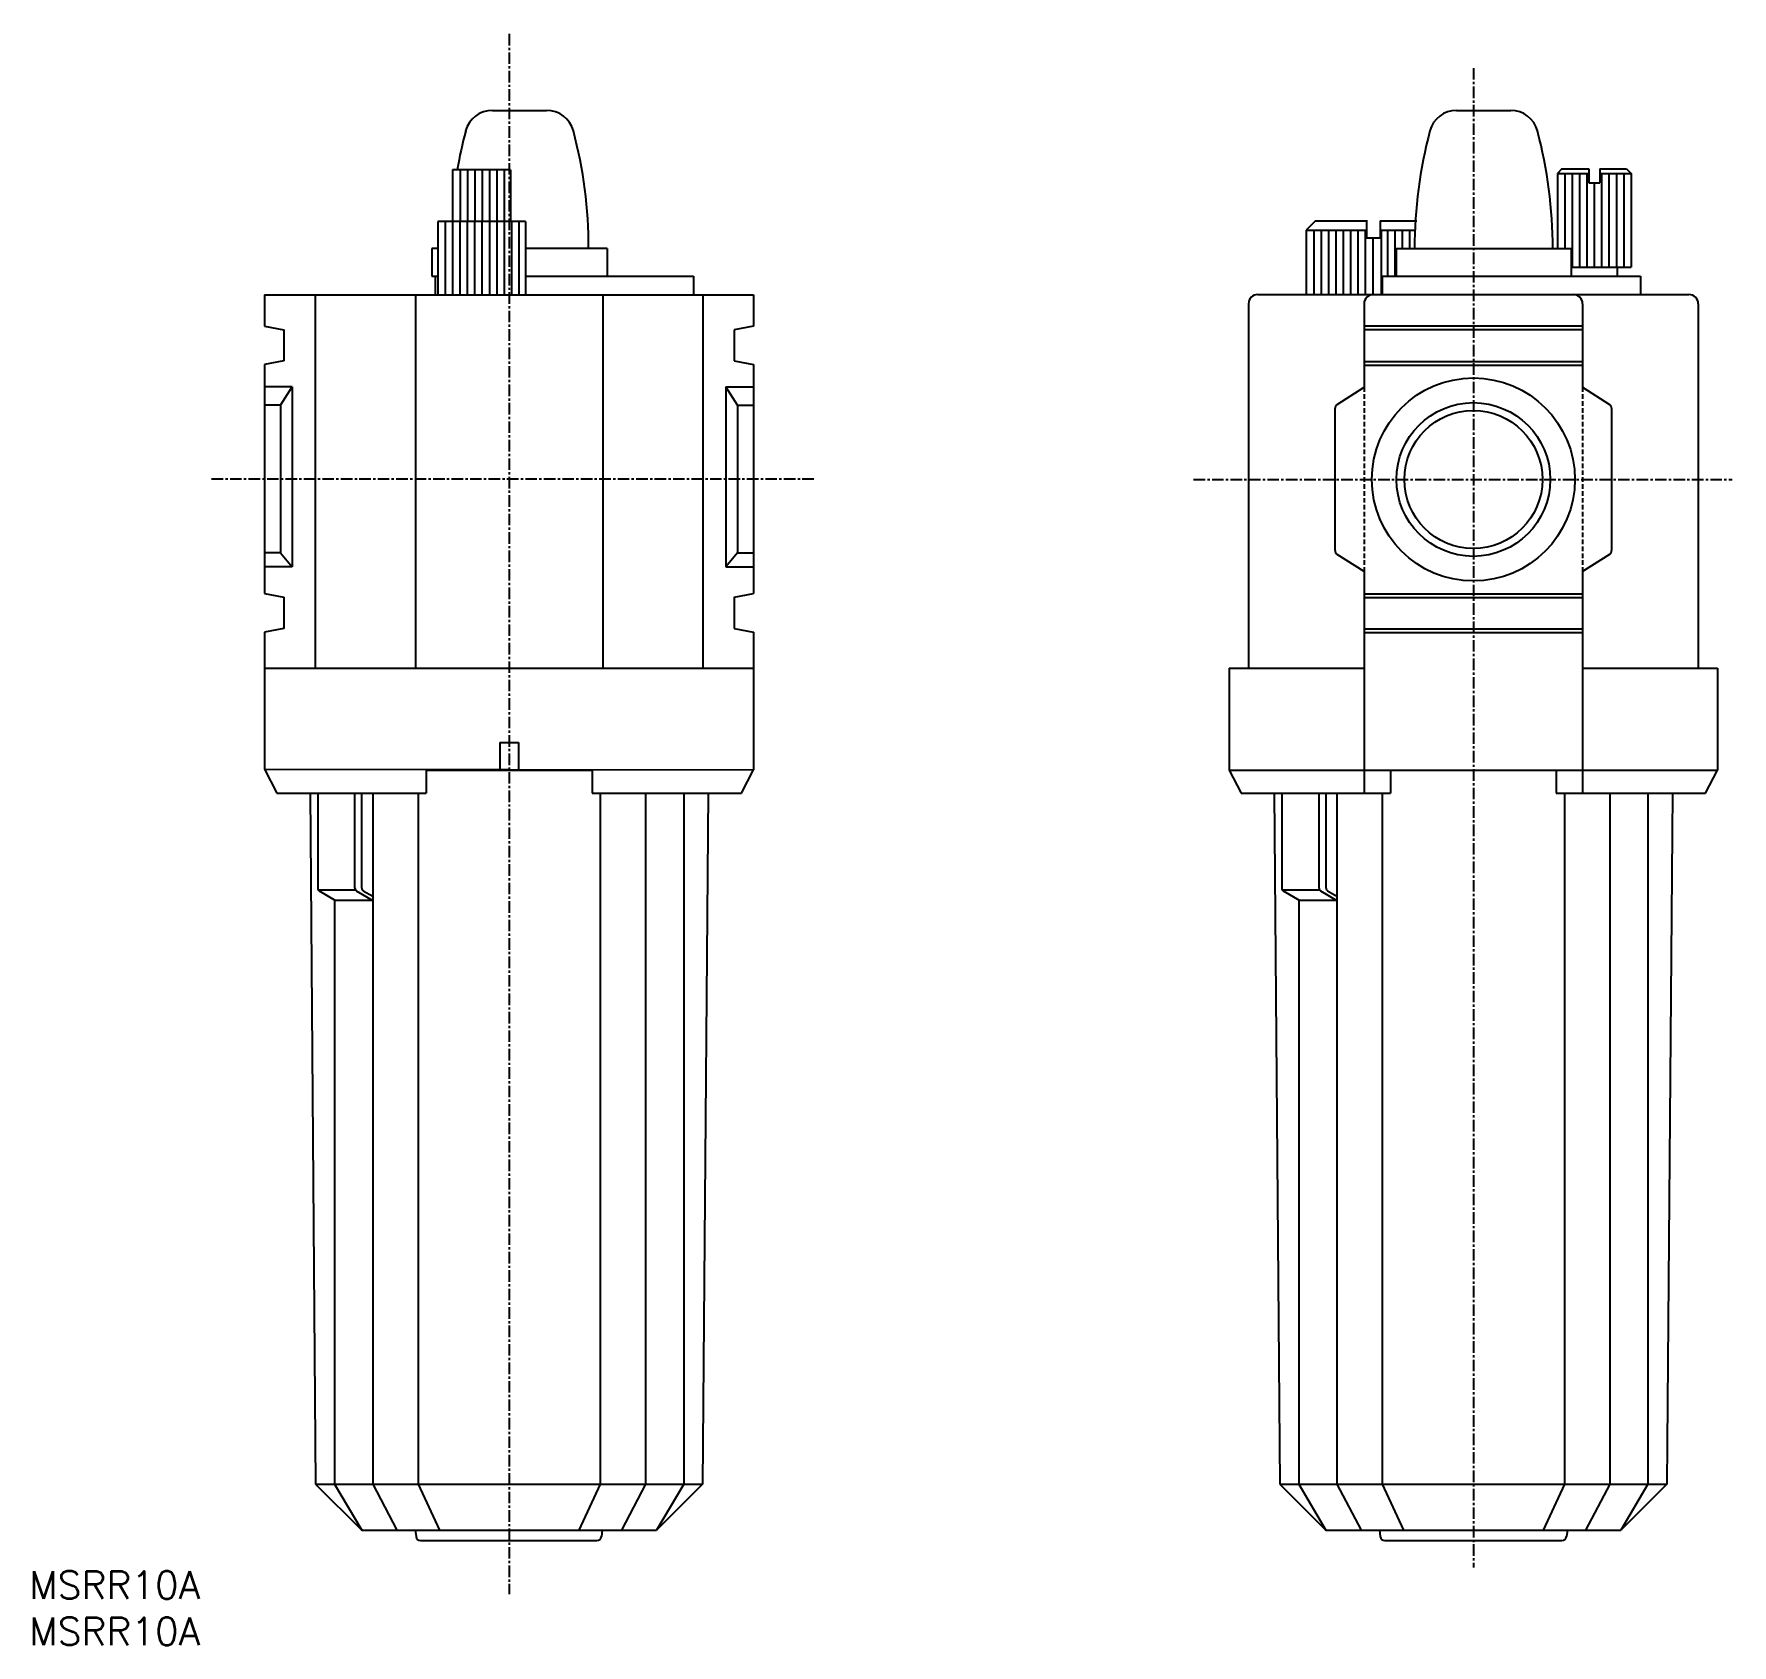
# Model space of a CAD drawing. Extents: x 42 to 226, y 10 to 185.
import ezdxf
from ezdxf.enums import TextEntityAlignment as Align

# ---------------------------------------------------------------- set-up
doc = ezdxf.new("R2010")
doc.units = 0
doc.linetypes.add('CENTER', pattern=[2, 1.25, -0.25, 0.25, -0.25])
doc.linetypes.add('DASHED', pattern=[0.75, 0.5, -0.25])
doc.layers.get('0').update_dxf_attribs({"linetype": 'CONTINUOUS'})
doc.layers.add('CENTER', color=1, linetype='CENTER')
doc.styles.get("Standard").update_dxf_attribs({"font": 'txt.shx', "bigfont": 'extfont.shx'})

msp = doc.modelspace()

# ---------------------------------------------------------------- linework, layer by layer
at = {"color": 7, "linetype": 'CONTINUOUS'}
for p, q in [((91.36, 176.71), (97.23, 176.71)), ((195.83, 176.71), (201.7, 176.71)), ((93.33, 170.28), (87.05, 170.28)), ((87.05, 170.28), (87.05, 164.66)), ((87.85, 170.28), (87.85, 164.66)), ((88.65, 170.28), (88.65, 164.66)), ((89.45, 170.28), (89.45, 164.66)), ((90.25, 170.28), (90.25, 164.66)), ((91.05, 170.28), (91.05, 164.66)), ((91.85, 170.28), (91.85, 164.66)), ((92.65, 170.28), (92.65, 164.66)), ((93.33, 170.28), (93.33, 164.66)), ((207.25, 170.37), (206.75, 169.87)), ((206.75, 169.87), (210.15, 169.87)), ((206.75, 169.87), (206.75, 161.74)), ((207.25, 170.37), (210.15, 170.37)), ((207.25, 170.37), (210.15, 170.37)), ((207.55, 169.87), (207.55, 161.74)), ((208.35, 169.87), (208.35, 159.74)), ((209.15, 169.87), (209.15, 159.74)), ((209.95, 169.87), (209.95, 159.74)), ((210.15, 170.37), (210.15, 168.87)), ((211.34, 170.37), (214.24, 170.37)), ((211.34, 170.37), (214.24, 170.37)), ((211.34, 170.37), (211.34, 168.87)), ((211.34, 169.87), (214.74, 169.87)), ((211.54, 169.87), (211.54, 159.74)), ((212.34, 169.87), (212.34, 159.74)), ((213.14, 169.87), (213.14, 159.74)), ((213.94, 169.87), (213.94, 159.74)), ((214.24, 170.37), (214.74, 169.87)), ((214.74, 169.87), (214.74, 159.74)), ((210.15, 168.87), (211.34, 168.87)), ((210.75, 168.87), (210.75, 159.74)), ((85.43, 164.66), (85.43, 156.74)), ((94.93, 164.66), (85.43, 164.66)), ((86.23, 164.66), (86.23, 156.74)), ((87.03, 164.66), (87.03, 156.74)), ((87.83, 164.66), (87.83, 156.74)), ((88.63, 164.66), (88.63, 156.74)), ((89.43, 164.66), (89.43, 156.74)), ((90.23, 164.66), (90.23, 156.74)), ((91.03, 164.66), (91.03, 156.74)), ((91.83, 164.66), (91.83, 156.74)), ((92.63, 164.66), (92.63, 156.74)), ((93.43, 164.66), (93.43, 156.74)), ((94.23, 164.66), (94.23, 156.74)), ((94.93, 164.66), (94.93, 156.74)), ((180.55, 164.75), (179.55, 163.75)), ((179.55, 163.75), (179.55, 156.75)), ((179.55, 163.75), (186.06, 163.75)), ((180.35, 163.75), (180.35, 156.75)), ((180.55, 164.75), (186.06, 164.75)), ((180.67, 164.75), (186.19, 164.75)), ((181.15, 163.75), (181.15, 156.75)), ((181.95, 163.75), (181.95, 156.75)), ((182.74, 163.75), (182.74, 156.75)), ((183.54, 163.75), (183.54, 156.75)), ((184.34, 163.75), (184.34, 156.75)), ((185.14, 163.75), (185.14, 156.75)), ((185.94, 163.75), (185.94, 156.75)), ((186.06, 164.75), (186.06, 162.89)), ((187.54, 164.75), (187.54, 162.89)), ((187.54, 164.75), (191.4, 164.75)), ((187.54, 163.75), (191.31, 163.75)), ((187.66, 163.75), (187.66, 156.75)), ((187.67, 164.75), (191.53, 164.75)), ((188.34, 163.75), (188.34, 158.74)), ((189.13, 163.75), (189.13, 158.74)), ((189.93, 163.75), (189.93, 161.74)), ((190.73, 163.75), (190.73, 161.74)), ((186.06, 162.89), (187.54, 162.89)), ((186.74, 162.89), (186.74, 156.75)), ((84.79, 161.74), (84.79, 158.74)), ((85.43, 161.74), (84.79, 161.74)), ((103.78, 161.74), (94.93, 161.74)), ((103.78, 161.74), (103.78, 158.74)), ((189.28, 161.74), (189.28, 158.74)), ((189.28, 161.74), (208.25, 161.74)), ((208.25, 161.74), (208.25, 158.74)), ((84.81, 158.74), (85.43, 158.74)), ((85.16, 158.74), (85.43, 158.74)), ((85.16, 158.74), (85.16, 156.74)), ((94.93, 158.74), (103.78, 158.74)), ((94.93, 158.74), (113.16, 158.74)), ((113.16, 158.74), (113.16, 156.74)), ((187.78, 158.74), (187.78, 156.75)), ((187.78, 158.74), (215.74, 158.74)), ((208.25, 159.74), (214.74, 159.74)), ((213.24, 159.74), (213.24, 158.74)), ((215.74, 158.74), (215.74, 156.75)), ((66.66, 156.74), (66.66, 153.34)), ((66.66, 156.74), (113.16, 156.74)), ((72.16, 156.74), (72.16, 116.27)), ((83.01, 156.74), (83.01, 116.27)), ((103.31, 156.74), (103.31, 116.27)), ((113.16, 156.74), (119.66, 156.74)), ((114.16, 156.74), (114.16, 116.27)), ((119.66, 156.74), (119.66, 153.34)), ((174.28, 156.75), (221.01, 156.75)), ((173.28, 155.75), (173.28, 116.25)), ((185.81, 155.75), (185.81, 146.7)), ((209.48, 155.75), (209.48, 146.7)), ((222.01, 155.75), (222.01, 116.25)), ((66.66, 153.34), (68.76, 152.94)), ((68.76, 152.94), (68.76, 149.57)), ((119.66, 153.34), (117.56, 152.94)), ((117.56, 152.94), (117.56, 149.57)), ((185.81, 153.35), (209.48, 153.35)), ((185.81, 152.95), (209.48, 152.95)), ((68.76, 149.57), (66.66, 149.17)), ((66.66, 149.17), (66.66, 124.37)), ((117.56, 149.57), (119.66, 149.17)), ((119.66, 149.17), (119.66, 124.37)), ((185.81, 149.49), (209.48, 149.49)), ((185.81, 149.09), (209.48, 149.09)), ((69.66, 146.77), (66.66, 146.77)), ((68.41, 144.77), (69.66, 146.77)), ((69.66, 146.77), (69.66, 127.23)), ((116.66, 146.77), (119.66, 146.77)), ((116.66, 146.77), (116.66, 127.23)), ((117.91, 144.77), (116.66, 146.77)), ((182.9, 144.85), (185.81, 146.7)), ((209.48, 146.7), (212.39, 144.85)), ((68.41, 144.77), (66.66, 144.77)), ((68.41, 144.77), (68.41, 128.77)), ((117.91, 144.77), (117.91, 128.77)), ((117.91, 144.77), (119.66, 144.77)), ((182.67, 129), (182.67, 144.43)), ((212.62, 144.43), (212.62, 129)), ((68.41, 128.77), (66.66, 128.77)), ((69.66, 127.23), (66.66, 127.23)), ((68.41, 128.77), (69.66, 127.23)), ((117.91, 128.77), (116.66, 127.23)), ((116.66, 127.23), (119.66, 127.23)), ((117.91, 128.77), (119.66, 128.77)), ((185.81, 126.73), (182.9, 128.58)), ((212.39, 128.58), (209.48, 126.73)), ((185.81, 126.73), (185.81, 102.7)), ((209.48, 126.73), (209.48, 102.7)), ((66.66, 124.37), (68.76, 123.97)), ((68.76, 123.97), (68.76, 120.57)), ((117.56, 123.97), (119.66, 124.37)), ((117.56, 123.97), (117.56, 120.57)), ((185.81, 124.33), (209.48, 124.33)), ((185.81, 123.93), (209.48, 123.93)), ((68.76, 120.57), (66.66, 120.17)), ((66.66, 120.17), (66.66, 105.31)), ((117.56, 120.57), (119.66, 120.17)), ((119.66, 120.17), (119.66, 105.25)), ((185.81, 120.54), (209.48, 120.54)), ((185.81, 120.14), (209.48, 120.14)), ((66.66, 116.27), (119.66, 116.27)), ((171.19, 116.25), (171.19, 105.2)), ((171.19, 116.25), (185.81, 116.25)), ((209.48, 116.25), (224.1, 116.25)), ((224.1, 116.25), (224.1, 105.2)), ((92.18, 108.2), (92.18, 105.2)), ((92.18, 108.2), (94.18, 108.2)), ((94.18, 108.2), (94.18, 105.2)), ((66.66, 105.31), (68.02, 102.7)), ((66.66, 105.31), (119.66, 105.25)), ((84.18, 105.2), (84.18, 103.2)), ((84.18, 105.2), (102.18, 105.2)), ((102.18, 105.2), (102.18, 102.7)), ((118.34, 102.7), (119.66, 105.25)), ((171.19, 105.2), (172.49, 102.7)), ((171.19, 105.2), (185.81, 105.2)), ((185.81, 105.2), (209.48, 105.2)), ((188.66, 105.2), (188.66, 102.7)), ((206.63, 105.2), (206.63, 102.7)), ((209.48, 105.2), (224.1, 105.2)), ((222.8, 102.7), (224.1, 105.2)), ((84.18, 103.2), (84.18, 102.7)), ((68.02, 102.7), (84.18, 102.7)), ((68.02, 102.7), (84.19, 102.7)), ((71.6, 102.7), (72.21, 27.83)), ((72.44, 102.7), (72.44, 92.4)), ((76.47, 92.4), (76.47, 102.7)), ((77.23, 92.4), (77.23, 102.7)), ((78.39, 102.7), (78.39, 27.83)), ((83.31, 102.7), (83.31, 27.83)), ((102.16, 102.7), (118.34, 102.7)), ((102.16, 102.7), (118.34, 102.7)), ((103.04, 102.7), (103.04, 27.83)), ((107.96, 102.7), (107.96, 27.83)), ((112.11, 102.7), (112.11, 27.83)), ((114.75, 102.7), (114.14, 27.83)), ((172.49, 102.7), (188.66, 102.7)), ((176.07, 102.7), (176.68, 27.83)), ((176.91, 102.7), (176.91, 92.4)), ((180.93, 92.4), (180.93, 102.7)), ((181.69, 92.4), (181.69, 102.7)), ((182.86, 102.7), (182.86, 27.83)), ((187.78, 102.7), (187.78, 27.83)), ((206.63, 102.7), (222.8, 102.7)), ((207.51, 102.7), (207.51, 27.83)), ((212.43, 102.7), (212.43, 27.83)), ((216.57, 102.7), (216.57, 27.83)), ((219.22, 102.7), (218.61, 27.83)), ((72.44, 92.22), (76.52, 92.22)), ((72.59, 92.14), (74.36, 91.09)), ((76.61, 92.14), (78.39, 91.09)), ((77.37, 92.14), (78.39, 91.54)), ((176.91, 92.22), (180.99, 92.22)), ((177.05, 92.14), (178.83, 91.09)), ((181.08, 92.14), (182.86, 91.09)), ((181.84, 92.14), (182.86, 91.54)), ((74.25, 91.16), (74.25, 27.83)), ((78.39, 91.09), (74.36, 91.09)), ((178.72, 91.16), (178.72, 27.83)), ((182.86, 91.09), (178.83, 91.09)), ((72.21, 27.83), (114.14, 27.83)), ((72.21, 27.83), (77.2, 22.83)), ((74.25, 27.83), (77.2, 22.83)), ((78.39, 27.83), (81.01, 22.83)), ((83.31, 27.83), (85.62, 22.83)), ((103.04, 27.83), (100.73, 22.83)), ((107.96, 27.83), (105.34, 22.83)), ((114.14, 27.83), (109.15, 22.83)), ((112.11, 27.83), (109.15, 22.83)), ((176.68, 27.83), (181.67, 22.83)), ((176.68, 27.83), (218.61, 27.83)), ((178.72, 27.83), (181.67, 22.83)), ((182.86, 27.83), (185.48, 22.83)), ((187.78, 27.83), (190.09, 22.83)), ((207.51, 27.83), (205.2, 22.83)), ((212.43, 27.83), (209.81, 22.83)), ((218.61, 27.83), (213.62, 22.83)), ((216.57, 27.83), (213.62, 22.83)), ((77.2, 22.83), (109.15, 22.83)), ((82.99, 22.83), (83.09, 22.15)), ((103.27, 22.83), (103.17, 22.15)), ((181.67, 22.83), (213.62, 22.83)), ((187.46, 22.83), (187.55, 22.15)), ((207.83, 22.83), (207.74, 22.15)), ((83.58, 21.71), (85.14, 21.71)), ((85.14, 21.71), (101.12, 21.71)), ((101.12, 21.71), (102.68, 21.71)), ((188.05, 21.71), (207.24, 21.71))]:
    msp.add_line(p, q, dxfattribs=at)
at = {"color": 3, "linetype": 'DASHED'}
for p, q in [((185.81, 146.7), (185.81, 126.73)), ((209.48, 146.7), (209.48, 126.73))]:
    msp.add_line(p, q, dxfattribs=at)
at = {"color": 7, "linetype": 'CONTINUOUS'}
for radius in [11, 7.48]:
    msp.add_circle((197.65, 136.71), radius, dxfattribs=at)
at = {"color": 3, "linetype": 'CONTINUOUS'}
msp.add_circle((197.65, 136.71), 8.33, dxfattribs=at)
at = {"color": 7, "linetype": 'CONTINUOUS'}
for centre, radius, start, end in [((91.36, 173.72), 3, 90, 165.2075), ((97.23, 173.72), 3, 14.7925, 90), ((195.83, 173.72), 3, 90, 165.2075), ((201.7, 173.72), 3, 14.7925, 90), ((136.73, 161.74), 49.92, 165.2075, 170.1477), ((51.87, 161.74), 49.92, 0, 14.7925), ((241.2, 161.74), 49.92, 165.2075, 180), ((156.33, 161.74), 49.92, 0, 14.7925), ((174.28, 155.75), 0.998, 90, 180), ((186.81, 155.75), 0.998, 90, 180), ((208.48, 155.75), 0.998, 0, 90), ((221.01, 155.75), 0.998, 0, 90), ((183.17, 144.43), 0.499, 122.4123, 180), ((212.12, 144.43), 0.499, 0, 57.5877), ((183.17, 129), 0.499, 180, 237.5877), ((212.12, 129), 0.499, 302.4123, 0), ((72.74, 92.4), 0.3, 180, 239.4816), ((76.77, 92.4), 0.3, 180, 239.4816), ((77.52, 92.4), 0.3, 180, 239.4816), ((177.2, 92.4), 0.3, 180, 239.4816), ((181.23, 92.4), 0.3, 180, 239.4816), ((181.99, 92.4), 0.3, 180, 239.4816), ((83.58, 22.21), 0.499, 187.7485, 270), ((102.68, 22.21), 0.499, 270, 352.2515), ((188.05, 22.21), 0.499, 187.7485, 270), ((207.24, 22.21), 0.499, 270, 352.2515)]:
    msp.add_arc(centre, radius, start, end, dxfattribs=at)
at = {"layer": 'CENTER', "color": 1, "linetype": 'CENTER'}
for p, q in [((93.16, 185), (93.16, 15.9)), ((197.65, 181.3), (197.65, 18.8)), ((60.94, 136.77), (126.29, 136.77)), ((167.33, 136.71), (225.68, 136.71))]:
    msp.add_line(p, q, dxfattribs=at)

# ---------------------------------------------------------------- texts
at = {"color": 7, "linetype": 'CONTINUOUS'}
for p in [(41.17, 16.88), (41.17, 11.88)]:
    msp.add_text('MSRR10A', height=3, dxfattribs=at).set_placement(p, align=Align.MIDDLE_LEFT)

doc.saveas('drawing.dxf')
